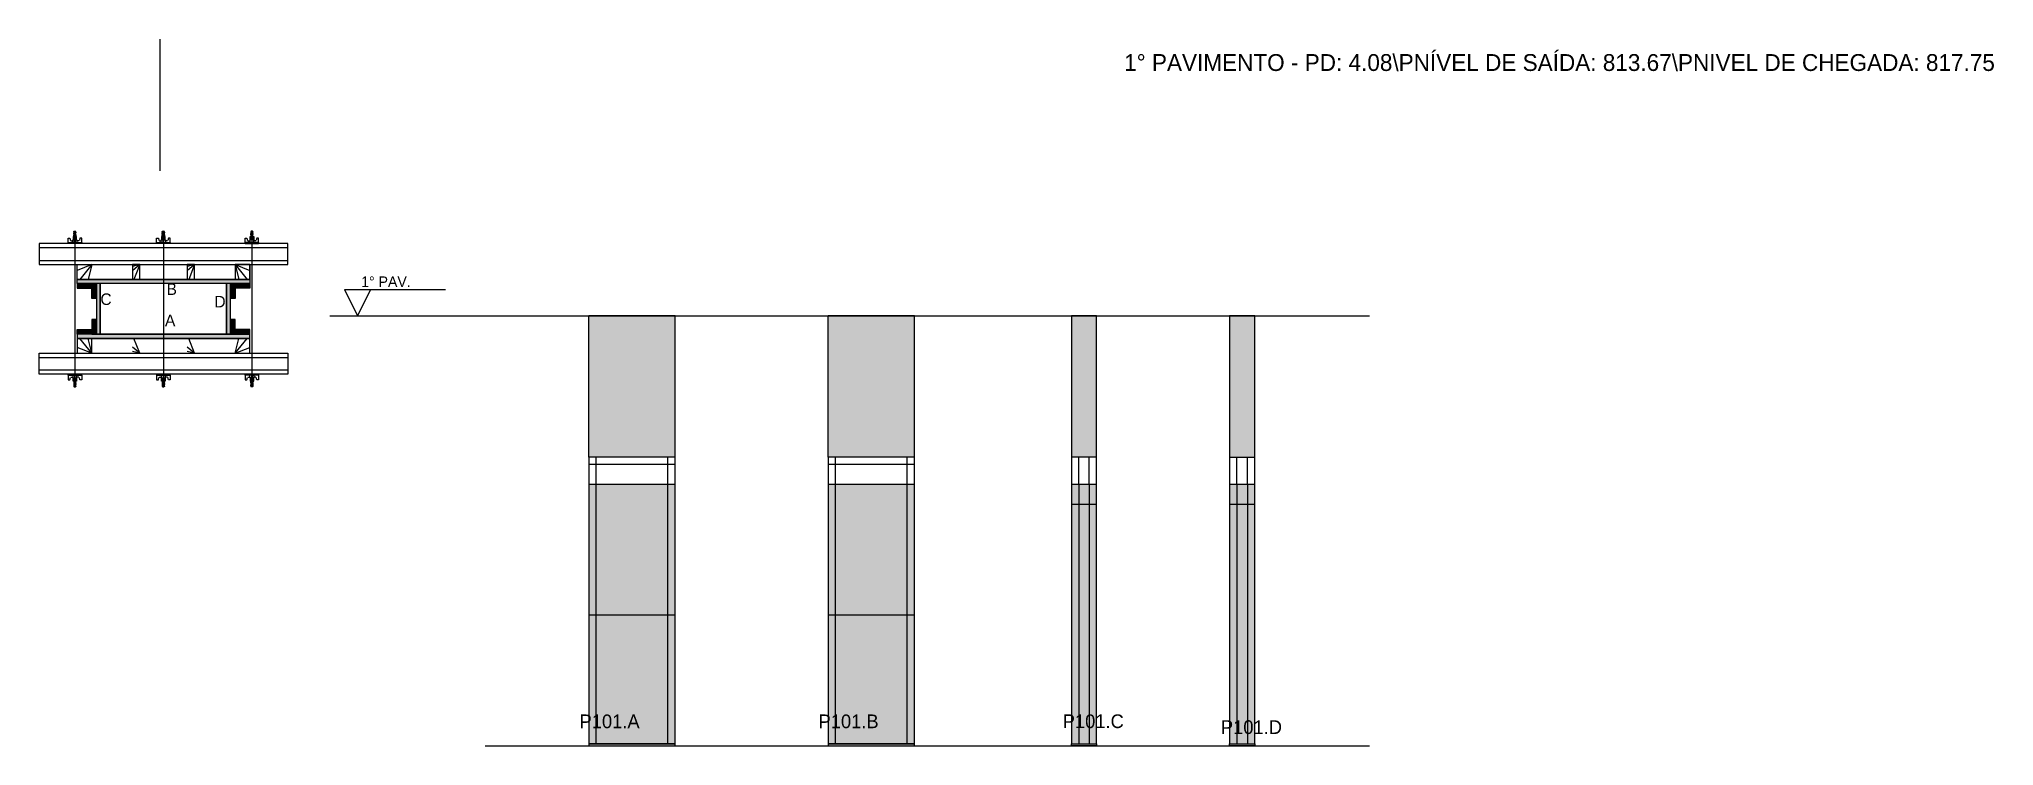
# Model space of a CAD drawing. Header units: metres. Extents: x 3136 to 4992, y 2917 to 3588.
import ezdxf

# ---------------------------------------------------------------- set-up
doc = ezdxf.new("R2010")
doc.units = ezdxf.units.M
for name, color, linetype in [('CHAPA', 7, 'Continuous'), ('COTA', 7, 'Continuous'), ('Hachura', 7, 'Continuous'), ('Madeira', 7, 'Continuous'), ('NIVEL 1° PAV.', 7, 'Continuous'), ('NOMENCLATURA', 7, 'Continuous'), ('Nível', 7, 'Continuous'), ('Painéis', 7, 'Continuous'), ('Perfil Metálico', 7, 'Continuous'), ('SARR_2.2x7', 7, 'Continuous'), ('SARRAFO', 7, 'Continuous'), ('Texto Seção', 7, 'Continuous'), ('TEXTO_GERAL', 7, 'Continuous')]:
    doc.layers.add(name, color=color, linetype=linetype)

msp = doc.modelspace()

# ---------------------------------------------------------------- hatches: boundary and pattern name
at = {"layer": 'COTA'}
h = msp.add_hatch(color=7, dxfattribs=at)
h.dxf.hatch_style = 1
h.paths.add_polyline_path([(3657.7, 3191.2), (3739.7, 3191.2), (3739.7, 3191.2), (3739.7, 3325.2), (3739.7, 3325.2), (3657.7, 3325.2), (3657.7, 3325.2), (3657.7, 3191.2)])
h = msp.add_hatch(color=7, dxfattribs=at)
h.dxf.hatch_style = 1
h.paths.add_polyline_path([(3884.7, 3191.2), (3966.7, 3191.2), (3966.7, 3191.2), (3966.7, 3325.2), (3966.7, 3325.2), (3884.7, 3325.2), (3884.7, 3325.2), (3884.7, 3191.2)])
h = msp.add_hatch(color=7, dxfattribs=at)
h.dxf.hatch_style = 1
h.paths.add_polyline_path([(4115.7, 3191.2), (4139.7, 3191.2), (4139.7, 3191.2), (4139.7, 3325.2), (4139.7, 3325.2), (4115.7, 3325.2), (4115.7, 3325.2), (4115.7, 3191.2)])
h = msp.add_hatch(color=7, dxfattribs=at)
h.dxf.hatch_style = 1
h.paths.add_polyline_path([(4265.8, 3191.2), (4289.8, 3191.2), (4289.8, 3191.2), (4289.8, 3325.2), (4289.8, 3325.2), (4265.8, 3325.2), (4265.8, 3325.2), (4265.8, 3191.2)])
at = {"layer": 'Hachura'}
h = msp.add_hatch(color=7, dxfattribs=at)
h.dxf.hatch_style = 1
h.paths.add_polyline_path([(3171.7, 3355.9), (3171.7, 3359.9), (3171.7, 3359.9), (3335.7, 3359.9), (3335.7, 3359.9), (3335.7, 3355.9), (3335.7, 3355.9), (3171.7, 3355.9)])
h = msp.add_hatch(color=7, dxfattribs=at)
h.dxf.hatch_style = 1
h.paths.add_polyline_path([(3171.7, 3355.9), (3171.7, 3359.9), (3171.7, 3359.9), (3335.7, 3359.9), (3335.7, 3359.9), (3335.7, 3355.9), (3335.7, 3355.9), (3171.7, 3355.9)])
h = msp.add_hatch(color=7, dxfattribs=at)
h.dxf.hatch_style = 1
h.paths.add_polyline_path([(3185.7, 3355.9), (3185.7, 3351.5), (3185.7, 3351.5), (3171.7, 3351.5), (3171.7, 3351.5), (3171.7, 3355.9), (3171.7, 3355.9), (3185.7, 3355.9)])
h = msp.add_hatch(color=7, dxfattribs=at)
h.dxf.hatch_style = 1
h.paths.add_polyline_path([(3190.1, 3355.9), (3185.7, 3355.9), (3185.7, 3355.9), (3185.7, 3341.9), (3185.7, 3341.9), (3190.1, 3341.9), (3190.1, 3341.9), (3190.1, 3355.9)])
h = msp.add_hatch(color=7, dxfattribs=at)
h.dxf.hatch_style = 1
h.paths.add_polyline_path([(3193.7, 3355.9), (3190.1, 3355.9), (3190.1, 3355.9), (3190.1, 3307.9), (3190.1, 3307.9), (3193.7, 3307.9), (3193.7, 3307.9), (3193.7, 3355.9)])
h = msp.add_hatch(color=7, dxfattribs=at)
h.dxf.hatch_style = 1
h.paths.add_polyline_path([(3193.7, 3355.9), (3190.1, 3355.9), (3190.1, 3355.9), (3190.1, 3307.9), (3190.1, 3307.9), (3193.7, 3307.9), (3193.7, 3307.9), (3193.7, 3355.9)])
h = msp.add_hatch(color=7, dxfattribs=at)
h.dxf.hatch_style = 1
h.paths.add_polyline_path([(3317.3, 3355.9), (3313.7, 3355.9), (3313.7, 3355.9), (3313.7, 3307.9), (3313.7, 3307.9), (3317.3, 3307.9), (3317.3, 3307.9), (3317.3, 3355.9)])
h = msp.add_hatch(color=7, dxfattribs=at)
h.dxf.hatch_style = 1
h.paths.add_polyline_path([(3317.3, 3355.9), (3313.7, 3355.9), (3313.7, 3355.9), (3313.7, 3307.9), (3313.7, 3307.9), (3317.3, 3307.9), (3317.3, 3307.9), (3317.3, 3355.9)])
h = msp.add_hatch(color=7, dxfattribs=at)
h.dxf.hatch_style = 1
h.paths.add_polyline_path([(3321.7, 3355.9), (3317.3, 3355.9), (3317.3, 3355.9), (3317.3, 3341.9), (3317.3, 3341.9), (3321.7, 3341.9), (3321.7, 3341.9), (3321.7, 3355.9)])
h = msp.add_hatch(color=7, dxfattribs=at)
h.dxf.hatch_style = 1
h.paths.add_polyline_path([(3321.7, 3355.9), (3321.7, 3351.5), (3321.7, 3351.5), (3335.7, 3351.5), (3335.7, 3351.5), (3335.7, 3355.9), (3335.7, 3355.9), (3321.7, 3355.9)])
h = msp.add_hatch(color=7, dxfattribs=at)
h.dxf.hatch_style = 1
h.paths.add_polyline_path([(3185.7, 3307.9), (3185.7, 3312.3), (3185.7, 3312.3), (3171.7, 3312.3), (3171.7, 3312.3), (3171.7, 3307.9), (3171.7, 3307.9), (3185.7, 3307.9)])
h = msp.add_hatch(color=7, dxfattribs=at)
h.dxf.hatch_style = 1
h.paths.add_polyline_path([(3171.7, 3307.9), (3171.7, 3303.9), (3171.7, 3303.9), (3335.7, 3303.9), (3335.7, 3303.9), (3335.7, 3307.9), (3335.7, 3307.9), (3171.7, 3307.9)])
h = msp.add_hatch(color=7, dxfattribs=at)
h.dxf.hatch_style = 1
h.paths.add_polyline_path([(3171.7, 3307.9), (3171.7, 3303.9), (3171.7, 3303.9), (3335.7, 3303.9), (3335.7, 3303.9), (3335.7, 3307.9), (3335.7, 3307.9), (3171.7, 3307.9)])
h = msp.add_hatch(color=7, dxfattribs=at)
h.dxf.hatch_style = 1
h.paths.add_polyline_path([(3190.1, 3307.9), (3185.7, 3307.9), (3185.7, 3307.9), (3185.7, 3321.9), (3185.7, 3321.9), (3190.1, 3321.9), (3190.1, 3321.9), (3190.1, 3307.9)])
h = msp.add_hatch(color=7, dxfattribs=at)
h.dxf.hatch_style = 1
h.paths.add_polyline_path([(3321.7, 3307.9), (3317.3, 3307.9), (3317.3, 3307.9), (3317.3, 3321.9), (3317.3, 3321.9), (3321.7, 3321.9), (3321.7, 3321.9), (3321.7, 3307.9)])
h = msp.add_hatch(color=7, dxfattribs=at)
h.dxf.hatch_style = 1
h.paths.add_polyline_path([(3321.7, 3307.9), (3321.7, 3312.3), (3321.7, 3312.3), (3335.7, 3312.3), (3335.7, 3312.3), (3335.7, 3307.9), (3335.7, 3307.9), (3321.7, 3307.9)])
h = msp.add_hatch(color=7, dxfattribs=at)
h.dxf.hatch_style = 1
h.paths.add_polyline_path([(3739.7, 2917.2), (3739.7, 3165.2), (3739.7, 3165.2), (3657.7, 3165.2), (3657.7, 3165.2), (3657.7, 2917.2), (3657.7, 2917.2), (3739.7, 2917.2)])
h = msp.add_hatch(color=7, dxfattribs=at)
h.dxf.hatch_style = 1
h.paths.add_polyline_path([(3966.7, 2917.2), (3966.7, 3165.2), (3966.7, 3165.2), (3884.7, 3165.2), (3884.7, 3165.2), (3884.7, 2917.2), (3884.7, 2917.2), (3966.7, 2917.2)])
h = msp.add_hatch(color=7, dxfattribs=at)
h.dxf.hatch_style = 1
h.paths.add_polyline_path([(4139.7, 2917.2), (4139.7, 3165.2), (4139.7, 3165.2), (4115.7, 3165.2), (4115.7, 3165.2), (4115.7, 2917.2), (4115.7, 2917.2), (4139.7, 2917.2)])
h = msp.add_hatch(color=7, dxfattribs=at)
h.dxf.hatch_style = 1
h.paths.add_polyline_path([(4289.8, 2917.2), (4289.8, 3165.2), (4289.8, 3165.2), (4265.8, 3165.2), (4265.8, 3165.2), (4265.8, 2917.2), (4265.8, 2917.2), (4289.8, 2917.2)])

# ---------------------------------------------------------------- linework, layer by layer
at = {"layer": 'CHAPA', "color": 7, "lineweight": 25}
for points in [[(3171.7, 3355.9), (3171.7, 3359.9), (3335.7, 3359.9), (3335.7, 3355.9)], [(3171.7, 3355.9), (3171.7, 3359.9), (3335.7, 3359.9), (3335.7, 3355.9)], [(3193.7, 3355.9), (3190.1, 3355.9), (3190.1, 3307.9), (3193.7, 3307.9)], [(3193.7, 3355.9), (3190.1, 3355.9), (3190.1, 3307.9), (3193.7, 3307.9)], [(3317.3, 3355.9), (3313.7, 3355.9), (3313.7, 3307.9), (3317.3, 3307.9)], [(3317.3, 3355.9), (3313.7, 3355.9), (3313.7, 3307.9), (3317.3, 3307.9)], [(3171.7, 3307.9), (3171.7, 3303.9), (3335.7, 3303.9), (3335.7, 3307.9)], [(3171.7, 3307.9), (3171.7, 3303.9), (3335.7, 3303.9), (3335.7, 3307.9)]]:
    msp.add_lwpolyline(points, close=True, dxfattribs=at)
at = {"layer": 'COTA', "color": 7, "lineweight": 25}
for p, q in [((3739.7, 3325.2), (3657.7, 3325.2)), ((3657.7, 3191.2), (3657.7, 3325.2)), ((3739.7, 3191.2), (3739.7, 3325.2)), ((3966.7, 3325.2), (3884.7, 3325.2)), ((3884.7, 3191.2), (3884.7, 3325.2)), ((3966.7, 3191.2), (3966.7, 3325.2))]:
    msp.add_line(p, q, dxfattribs=at)
for points in [[(4139.7, 3191.2), (4139.7, 3325.2), (4115.7, 3325.2), (4115.7, 3191.2)], [(4289.8, 3191.2), (4289.8, 3325.2), (4265.8, 3325.2), (4265.8, 3191.2)]]:
    msp.add_lwpolyline(points, dxfattribs=at)
at = {"layer": 'Defpoints', "color": 7, "lineweight": 25}
msp.add_line((3250.7, 3462.9), (3250.7, 3587.9), dxfattribs=at)
at = {"layer": 'Hachura', "color": 7, "lineweight": 25}
for p, q in [((3163.2, 3393.9), (3163.2, 3399)), ((3163.2, 3399), (3164.9, 3399)), ((3164.9, 3399), (3165.5, 3396.8)), ((3165.8, 3396.6), (3167.7, 3396.6)), ((3167.7, 3397.4), (3171.6, 3397.4)), ((3167.7, 3394.8), (3167.7, 3397.4)), ((3171.3, 3400.6), (3168, 3400.6)), ((3168, 3400.6), (3168, 3397.4)), ((3171.3, 3400.5), (3168, 3400.5)), ((3170.7, 3403.6), (3168.5, 3404.7)), ((3170.7, 3402.5), (3168.5, 3403.5)), ((3170.7, 3401.3), (3168.5, 3402.4)), ((3169.8, 3400.6), (3168.5, 3401.2)), ((3168.6, 3405.3), (3169, 3405.7)), ((3168.6, 3405), (3168.6, 3405.4)), ((3168.6, 3405.3), (3168.6, 3405.3)), ((3170.6, 3405.3), (3168.6, 3405.3)), ((3168.6, 3405), (3170.6, 3404.1)), ((3168.6, 3405), (3170.6, 3404.1)), ((3168.6, 3404.9), (3170.7, 3403.9)), ((3168.6, 3403.9), (3168.6, 3404.5)), ((3170.6, 3403.5), (3168.6, 3404.5)), ((3168.6, 3403.9), (3170.6, 3402.9)), ((3168.6, 3403.8), (3170.7, 3402.7)), ((3168.6, 3402.7), (3168.6, 3403.4)), ((3170.6, 3402.4), (3168.6, 3403.4)), ((3168.6, 3403.1), (3168.6, 3403.4)), ((3168.6, 3402.7), (3170.6, 3401.7)), ((3168.6, 3402.6), (3170.7, 3401.5)), ((3168.6, 3401.5), (3168.6, 3402.2)), ((3170.6, 3401.2), (3168.6, 3402.2)), ((3168.6, 3401.5), (3170.6, 3400.6)), ((3169.5, 3400.6), (3168.6, 3401)), ((3168.6, 3400.6), (3168.6, 3401)), ((3169, 3405.7), (3170.2, 3405.7)), ((3169, 3400.6), (3169, 3397.4)), ((3170.6, 3404.7), (3169.3, 3405.4)), ((3169.4, 3394.8), (3169.4, 3396.8)), ((3170.7, 3404.8), (3169.5, 3405.4)), ((3169.7, 3404.7), (3169.7, 3262.9)), ((3169.9, 3396.8), (3169.9, 3394.8)), ((3170.1, 3405.4), (3170.7, 3405)), ((3170.6, 3405.3), (3170.2, 3405.7)), ((3170.3, 3405.4), (3170.6, 3405.2)), ((3170.6, 3405.2), (3170.6, 3405.4)), ((3170.6, 3404.7), (3170.6, 3404.1)), ((3170.6, 3402.9), (3170.6, 3403.5)), ((3170.6, 3402.2), (3170.6, 3402.4)), ((3170.6, 3402.2), (3170.6, 3401.7)), ((3170.6, 3401.2), (3170.6, 3400.6)), ((3170.6, 3400.6), (3170.6, 3397.4)), ((3171.3, 3397.4), (3171.3, 3400.6)), ((3171.6, 3397.4), (3171.3, 3397.4)), ((3171.6, 3397.4), (3171.3, 3397.4)), ((3171.6, 3397.4), (3171.6, 3394.8)), ((3173.5, 3396.6), (3171.6, 3396.6)), ((3174.4, 3399), (3173.9, 3396.8)), ((3176.1, 3399), (3174.4, 3399)), ((3176.1, 3394.8), (3176.1, 3399)), ((3247.2, 3393.9), (3247.2, 3399)), ((3247.2, 3399), (3248.9, 3399)), ((3248.9, 3399), (3249.5, 3396.8)), ((3249.8, 3396.6), (3251.7, 3396.6)), ((3251.7, 3397.4), (3255.6, 3397.4)), ((3251.7, 3394.8), (3251.7, 3397.4)), ((3255.3, 3400.6), (3252, 3400.6)), ((3252, 3400.6), (3252, 3397.4)), ((3255.3, 3400.5), (3252, 3400.5)), ((3254.7, 3403.6), (3252.5, 3404.7)), ((3254.7, 3402.5), (3252.5, 3403.5)), ((3254.7, 3401.3), (3252.5, 3402.4)), ((3253.8, 3400.6), (3252.5, 3401.2)), ((3252.6, 3405.3), (3253, 3405.7)), ((3252.6, 3405), (3252.6, 3405.4)), ((3252.6, 3405.3), (3252.6, 3405.3)), ((3254.6, 3405.3), (3252.6, 3405.3)), ((3252.6, 3405), (3254.6, 3404.1)), ((3252.6, 3405), (3254.6, 3404.1)), ((3252.6, 3404.9), (3254.7, 3403.9)), ((3252.6, 3403.9), (3252.6, 3404.5)), ((3254.6, 3403.5), (3252.6, 3404.5)), ((3252.6, 3403.9), (3254.6, 3402.9)), ((3252.6, 3403.8), (3254.7, 3402.7)), ((3252.6, 3402.7), (3252.6, 3403.4)), ((3254.6, 3402.4), (3252.6, 3403.4)), ((3252.6, 3403.1), (3252.6, 3403.4)), ((3252.6, 3402.7), (3254.6, 3401.7)), ((3252.6, 3402.6), (3254.7, 3401.5)), ((3252.6, 3401.5), (3252.6, 3402.2)), ((3254.6, 3401.2), (3252.6, 3402.2)), ((3252.6, 3401.5), (3254.6, 3400.6)), ((3253.5, 3400.6), (3252.6, 3401)), ((3252.6, 3400.6), (3252.6, 3401)), ((3253, 3405.7), (3254.2, 3405.7)), ((3253, 3400.6), (3253, 3397.4)), ((3254.6, 3404.7), (3253.3, 3405.4)), ((3253.4, 3394.8), (3253.4, 3396.8)), ((3254.7, 3404.8), (3253.5, 3405.4)), ((3253.7, 3404.7), (3253.7, 3262.9)), ((3253.9, 3396.8), (3253.9, 3394.8)), ((3254.1, 3405.4), (3254.7, 3405)), ((3254.6, 3405.3), (3254.2, 3405.7)), ((3254.3, 3405.4), (3254.6, 3405.2)), ((3254.6, 3405.2), (3254.6, 3405.4)), ((3254.6, 3404.7), (3254.6, 3404.1)), ((3254.6, 3402.9), (3254.6, 3403.5)), ((3254.6, 3402.2), (3254.6, 3402.4)), ((3254.6, 3402.2), (3254.6, 3401.7)), ((3254.6, 3401.2), (3254.6, 3400.6)), ((3254.6, 3400.6), (3254.6, 3397.4)), ((3255.3, 3397.4), (3255.3, 3400.6)), ((3255.6, 3397.4), (3255.3, 3397.4)), ((3255.6, 3397.4), (3255.3, 3397.4)), ((3255.6, 3397.4), (3255.6, 3394.8)), ((3257.5, 3396.6), (3255.6, 3396.6)), ((3258.4, 3399), (3257.9, 3396.8)), ((3260.1, 3399), (3258.4, 3399)), ((3260.1, 3394.8), (3260.1, 3399)), ((3331.2, 3394.8), (3331.2, 3399)), ((3331.2, 3399), (3332.9, 3399)), ((3332.9, 3399), (3333.5, 3396.8)), ((3333.8, 3396.6), (3335.7, 3396.6)), ((3339.6, 3397.4), (3335.7, 3397.4)), ((3335.7, 3397.4), (3335.7, 3394.8)), ((3335.7, 3397.4), (3336, 3397.4)), ((3335.7, 3397.4), (3336, 3397.4)), ((3336, 3400.6), (3339.4, 3400.6)), ((3336, 3397.4), (3336, 3400.6)), ((3336, 3400.5), (3339.4, 3400.5)), ((3337.3, 3405.4), (3336.6, 3405)), ((3338.8, 3404.9), (3336.6, 3403.9)), ((3338.8, 3403.8), (3336.6, 3402.7)), ((3338.8, 3402.6), (3336.6, 3401.5)), ((3336.7, 3404.8), (3337.8, 3405.4)), ((3336.7, 3403.6), (3338.8, 3404.7)), ((3336.7, 3402.5), (3338.8, 3403.5)), ((3336.7, 3401.3), (3338.8, 3402.4)), ((3336.8, 3405.3), (3337.1, 3405.7)), ((3337, 3405.4), (3336.8, 3405.2)), ((3336.8, 3405.2), (3336.8, 3405.4)), ((3336.8, 3404.7), (3338.1, 3405.4)), ((3336.8, 3405.3), (3338.7, 3405.3)), ((3338.7, 3405), (3336.8, 3404.1)), ((3338.7, 3405), (3336.8, 3404.1)), ((3336.8, 3404.7), (3336.8, 3404.1)), ((3336.8, 3403.5), (3338.7, 3404.5)), ((3338.7, 3403.9), (3336.8, 3402.9)), ((3336.8, 3402.9), (3336.8, 3403.5)), ((3336.8, 3402.4), (3338.7, 3403.4)), ((3338.7, 3402.7), (3336.8, 3401.7)), ((3336.8, 3402.2), (3336.8, 3402.4)), ((3336.8, 3402.2), (3336.8, 3401.7)), ((3336.8, 3401.2), (3338.7, 3402.2)), ((3338.7, 3401.5), (3336.8, 3400.6)), ((3336.8, 3401.2), (3336.8, 3400.6)), ((3336.8, 3400.6), (3336.8, 3397.4)), ((3338.4, 3405.7), (3337.1, 3405.7)), ((3337.5, 3400.6), (3338.8, 3401.2)), ((3337.5, 3396.8), (3337.5, 3394.8)), ((3337.7, 3404.7), (3337.7, 3262.9)), ((3337.8, 3400.6), (3338.7, 3401)), ((3338, 3394.8), (3338, 3396.8)), ((3338.3, 3400.6), (3338.3, 3397.4)), ((3338.7, 3405.3), (3338.4, 3405.7)), ((3338.7, 3405), (3338.7, 3405.4)), ((3338.7, 3405.3), (3338.7, 3405.3)), ((3338.7, 3403.9), (3338.7, 3404.5)), ((3338.7, 3402.7), (3338.7, 3403.4)), ((3338.7, 3403.1), (3338.7, 3403.4)), ((3338.7, 3401.5), (3338.7, 3402.2)), ((3338.7, 3400.6), (3338.7, 3401)), ((3339.4, 3400.6), (3339.4, 3397.4)), ((3339.6, 3394.8), (3339.6, 3397.4)), ((3341.6, 3396.6), (3339.6, 3396.6)), ((3342.4, 3399), (3341.9, 3396.8)), ((3344.1, 3399), (3342.4, 3399)), ((3344.1, 3393.9), (3344.1, 3399)), ((3163.2, 3394.8), (3176.1, 3394.8)), ((3163.2, 3394.8), (3168.4, 3394.8)), ((3176.1, 3393.9), (3163.2, 3393.9)), ((3163.4, 3394.8), (3163.4, 3393.9)), ((3163.6, 3394.8), (3163.6, 3393.9)), ((3163.9, 3394.8), (3163.9, 3393.9)), ((3164.4, 3394.8), (3164.4, 3393.9)), ((3165.2, 3394.8), (3165.2, 3393.9)), ((3166.6, 3394.8), (3166.6, 3393.9)), ((3175.2, 3393.9), (3167.4, 3393.9)), ((3169.7, 3394.8), (3167.7, 3394.8)), ((3168.4, 3394.8), (3169, 3394.8)), ((3168.7, 3394.5), (3168.7, 3394.7)), ((3168.7, 3394), (3168.7, 3394.5)), ((3169.7, 3394.8), (3169.7, 3393.9)), ((3170.6, 3394.6), (3170.6, 3394.2)), ((3172.7, 3394.8), (3172.7, 3393.9)), ((3174.1, 3394.8), (3174.1, 3393.9)), ((3175, 3394.8), (3175, 3393.9)), ((3175.4, 3394.8), (3175.4, 3393.9)), ((3175.8, 3394.8), (3175.8, 3393.9)), ((3176, 3394.8), (3176, 3393.9)), ((3176.1, 3394.8), (3176.1, 3393.9)), ((3247.2, 3394.8), (3260.1, 3394.8)), ((3247.2, 3394.8), (3252.4, 3394.8)), ((3260.1, 3393.9), (3247.2, 3393.9)), ((3247.4, 3394.8), (3247.4, 3393.9)), ((3247.6, 3394.8), (3247.6, 3393.9)), ((3247.9, 3394.8), (3247.9, 3393.9)), ((3248.4, 3394.8), (3248.4, 3393.9)), ((3249.2, 3394.8), (3249.2, 3393.9)), ((3250.6, 3394.8), (3250.6, 3393.9)), ((3259.2, 3393.9), (3251.4, 3393.9)), ((3253.7, 3394.8), (3251.7, 3394.8)), ((3252.4, 3394.8), (3253, 3394.8)), ((3252.7, 3394.5), (3252.7, 3394.7)), ((3252.7, 3394), (3252.7, 3394.5)), ((3253.7, 3394.8), (3253.7, 3393.9)), ((3254.6, 3394.6), (3254.6, 3394.2)), ((3256.7, 3394.8), (3256.7, 3393.9)), ((3258.1, 3394.8), (3258.1, 3393.9)), ((3259, 3394.8), (3259, 3393.9)), ((3259.4, 3394.8), (3259.4, 3393.9)), ((3259.8, 3394.8), (3259.8, 3393.9)), ((3260, 3394.8), (3260, 3393.9)), ((3260.1, 3394.8), (3260.1, 3393.9)), ((3344.1, 3394.8), (3331.2, 3394.8)), ((3331.2, 3394.8), (3331.2, 3393.9)), ((3331.2, 3393.9), (3344.1, 3393.9)), ((3331.4, 3394.8), (3331.4, 3393.9)), ((3331.6, 3394.8), (3331.6, 3393.9)), ((3331.9, 3394.8), (3331.9, 3393.9)), ((3332.2, 3393.9), (3340, 3393.9)), ((3332.4, 3394.8), (3332.4, 3393.9)), ((3333.2, 3394.8), (3333.2, 3393.9)), ((3334.6, 3394.8), (3334.6, 3393.9)), ((3336.7, 3394.6), (3336.7, 3394.2)), ((3337.7, 3394.8), (3339.6, 3394.8)), ((3337.7, 3394.8), (3337.7, 3393.9)), ((3339, 3394.8), (3338.3, 3394.8)), ((3338.6, 3394.5), (3338.6, 3394.7)), ((3338.6, 3394), (3338.6, 3394.5)), ((3344.1, 3394.8), (3339, 3394.8)), ((3340.7, 3394.8), (3340.7, 3393.9)), ((3342.1, 3394.8), (3342.1, 3393.9)), ((3343, 3394.8), (3343, 3393.9)), ((3343.4, 3394.8), (3343.4, 3393.9)), ((3343.8, 3394.8), (3343.8, 3393.9)), ((3344, 3394.8), (3344, 3393.9)), ((3176.1, 3269.9), (3163.2, 3269.9)), ((3163.2, 3269.9), (3163.2, 3264.7)), ((3163.2, 3269), (3176.1, 3269)), ((3163.2, 3269), (3168.4, 3269)), ((3163.4, 3269), (3163.4, 3269.9)), ((3163.6, 3269), (3163.6, 3269.9)), ((3163.9, 3269), (3163.9, 3269.9)), ((3164.4, 3269), (3164.4, 3269.9)), ((3164.9, 3264.7), (3165.5, 3266.9)), ((3165.2, 3269), (3165.2, 3269.9)), ((3165.8, 3267.2), (3167.7, 3267.2)), ((3166.6, 3269), (3166.6, 3269.9)), ((3175.2, 3269.9), (3167.4, 3269.9)), ((3169.7, 3269), (3167.7, 3269)), ((3167.7, 3269), (3167.7, 3266.4)), ((3167.7, 3266.4), (3171.6, 3266.4)), ((3168, 3263.2), (3168, 3266.4)), ((3168.4, 3269), (3169, 3269)), ((3168.7, 3269.7), (3168.7, 3269.3)), ((3168.7, 3269.3), (3168.7, 3269.1)), ((3169, 3263.2), (3169, 3266.4)), ((3169.4, 3269), (3169.4, 3267)), ((3169.7, 3269), (3169.7, 3269.9)), ((3169.9, 3267), (3169.9, 3269)), ((3170.6, 3269.1), (3170.6, 3269.5)), ((3170.6, 3263.2), (3170.6, 3266.4)), ((3171.3, 3266.4), (3171.3, 3263.2)), ((3171.6, 3266.4), (3171.3, 3266.4)), ((3171.6, 3266.4), (3171.3, 3266.4)), ((3171.6, 3266.4), (3171.6, 3269)), ((3173.5, 3267.2), (3171.6, 3267.2)), ((3172.7, 3269), (3172.7, 3269.9)), ((3174.4, 3264.7), (3173.9, 3266.9)), ((3174.1, 3269), (3174.1, 3269.9)), ((3175, 3269), (3175, 3269.9)), ((3175.4, 3269), (3175.4, 3269.9)), ((3175.8, 3269), (3175.8, 3269.9)), ((3176, 3269), (3176, 3269.9)), ((3176.1, 3269), (3176.1, 3269.9)), ((3176.1, 3269), (3176.1, 3264.7)), ((3260.1, 3269.9), (3247.2, 3269.9)), ((3247.2, 3269.9), (3247.2, 3264.7)), ((3247.2, 3269), (3260.1, 3269)), ((3247.2, 3269), (3252.4, 3269)), ((3247.4, 3269), (3247.4, 3269.9)), ((3247.6, 3269), (3247.6, 3269.9)), ((3247.9, 3269), (3247.9, 3269.9)), ((3248.4, 3269), (3248.4, 3269.9)), ((3248.9, 3264.7), (3249.5, 3266.9)), ((3249.2, 3269), (3249.2, 3269.9)), ((3249.8, 3267.2), (3251.7, 3267.2)), ((3250.6, 3269), (3250.6, 3269.9)), ((3259.2, 3269.9), (3251.4, 3269.9)), ((3253.7, 3269), (3251.7, 3269)), ((3251.7, 3269), (3251.7, 3266.4)), ((3251.7, 3266.4), (3255.6, 3266.4)), ((3252, 3263.2), (3252, 3266.4)), ((3252.4, 3269), (3253, 3269)), ((3252.7, 3269.7), (3252.7, 3269.3)), ((3252.7, 3269.3), (3252.7, 3269.1)), ((3253, 3263.2), (3253, 3266.4)), ((3253.4, 3269), (3253.4, 3267)), ((3253.7, 3269), (3253.7, 3269.9)), ((3253.9, 3267), (3253.9, 3269)), ((3254.6, 3269.1), (3254.6, 3269.5)), ((3254.6, 3263.2), (3254.6, 3266.4)), ((3255.3, 3266.4), (3255.3, 3263.2)), ((3255.6, 3266.4), (3255.3, 3266.4)), ((3255.6, 3266.4), (3255.3, 3266.4)), ((3255.6, 3266.4), (3255.6, 3269)), ((3257.5, 3267.2), (3255.6, 3267.2)), ((3256.7, 3269), (3256.7, 3269.9)), ((3258.4, 3264.7), (3257.9, 3266.9)), ((3258.1, 3269), (3258.1, 3269.9)), ((3259, 3269), (3259, 3269.9)), ((3259.4, 3269), (3259.4, 3269.9)), ((3259.8, 3269), (3259.8, 3269.9)), ((3260, 3269), (3260, 3269.9)), ((3260.1, 3269), (3260.1, 3269.9)), ((3260.1, 3269), (3260.1, 3264.7)), ((3331.2, 3269.9), (3344.1, 3269.9)), ((3331.2, 3269), (3331.2, 3269.9)), ((3344.1, 3269), (3331.2, 3269)), ((3331.2, 3269), (3331.2, 3264.7)), ((3331.4, 3269), (3331.4, 3269.9)), ((3331.6, 3269), (3331.6, 3269.9)), ((3331.9, 3269), (3331.9, 3269.9)), ((3332.2, 3269.9), (3340, 3269.9)), ((3332.4, 3269), (3332.4, 3269.9)), ((3332.9, 3264.7), (3333.5, 3266.9)), ((3333.2, 3269), (3333.2, 3269.9)), ((3333.8, 3267.2), (3335.7, 3267.2)), ((3334.6, 3269), (3334.6, 3269.9)), ((3335.7, 3266.4), (3335.7, 3269)), ((3339.6, 3266.4), (3335.7, 3266.4)), ((3335.7, 3266.4), (3336, 3266.4)), ((3335.7, 3266.4), (3336, 3266.4)), ((3336, 3266.4), (3336, 3263.2)), ((3336.7, 3269.1), (3336.7, 3269.5)), ((3336.8, 3263.2), (3336.8, 3266.4)), ((3337.5, 3267), (3337.5, 3269)), ((3337.7, 3269), (3337.7, 3269.9)), ((3337.7, 3269), (3339.6, 3269)), ((3338, 3269), (3338, 3267)), ((3339, 3269), (3338.3, 3269)), ((3338.3, 3263.2), (3338.3, 3266.4)), ((3338.6, 3269.7), (3338.6, 3269.3)), ((3338.6, 3269.3), (3338.6, 3269.1)), ((3344.1, 3269), (3339, 3269)), ((3339.4, 3263.2), (3339.4, 3266.4)), ((3339.6, 3269), (3339.6, 3266.4)), ((3341.6, 3267.2), (3339.6, 3267.2)), ((3340.7, 3269), (3340.7, 3269.9)), ((3342.4, 3264.7), (3341.9, 3266.9)), ((3342.1, 3269), (3342.1, 3269.9)), ((3343, 3269), (3343, 3269.9)), ((3343.4, 3269), (3343.4, 3269.9)), ((3343.8, 3269), (3343.8, 3269.9)), ((3344, 3269), (3344, 3269.9)), ((3344.1, 3269.9), (3344.1, 3264.7)), ((3163.2, 3264.7), (3164.9, 3264.7)), ((3171.3, 3263.2), (3168, 3263.2)), ((3171.3, 3263.2), (3168, 3263.2)), ((3169.8, 3263.2), (3168.5, 3262.5)), ((3170.7, 3262.4), (3168.5, 3261.4)), ((3170.7, 3261.3), (3168.5, 3260.2)), ((3170.7, 3260.1), (3168.5, 3259)), ((3168.6, 3262.2), (3170.6, 3263.2)), ((3169.5, 3263.2), (3168.6, 3262.7)), ((3168.6, 3263.2), (3168.6, 3262.7)), ((3170.6, 3262.5), (3168.6, 3261.6)), ((3168.6, 3262.2), (3168.6, 3261.6)), ((3168.6, 3261.1), (3170.7, 3262.2)), ((3168.6, 3261), (3170.6, 3262)), ((3170.6, 3261.4), (3168.6, 3260.4)), ((3168.6, 3260), (3170.7, 3261.1)), ((3168.6, 3261), (3168.6, 3260.4)), ((3168.6, 3259.9), (3170.6, 3260.8)), ((3168.6, 3260.6), (3168.6, 3260.4)), ((3170.6, 3260.2), (3168.6, 3259.2)), ((3168.6, 3259.9), (3168.6, 3259.2)), ((3168.6, 3258.8), (3170.7, 3259.9)), ((3168.6, 3258.7), (3170.6, 3259.7)), ((3168.6, 3258.7), (3170.6, 3259.7)), ((3168.6, 3258.7), (3168.6, 3258.4)), ((3168.6, 3258.4), (3168.6, 3258.4)), ((3168.6, 3258.4), (3169, 3258.1)), ((3170.6, 3258.4), (3168.6, 3258.4)), ((3169, 3258.1), (3170.2, 3258.1)), ((3170.6, 3259), (3169.3, 3258.4)), ((3170.7, 3259), (3169.5, 3258.4)), ((3170.1, 3258.4), (3170.7, 3258.7)), ((3170.6, 3258.4), (3170.2, 3258.1)), ((3170.3, 3258.4), (3170.6, 3258.5)), ((3170.6, 3262.5), (3170.6, 3263.2)), ((3170.6, 3261.6), (3170.6, 3262)), ((3170.6, 3261.6), (3170.6, 3261.4)), ((3170.6, 3260.8), (3170.6, 3260.2)), ((3170.6, 3259), (3170.6, 3259.7)), ((3170.6, 3258.5), (3170.6, 3258.4)), ((3176.1, 3264.7), (3174.4, 3264.7)), ((3247.2, 3264.7), (3248.9, 3264.7)), ((3255.3, 3263.2), (3252, 3263.2)), ((3255.3, 3263.2), (3252, 3263.2)), ((3253.8, 3263.2), (3252.5, 3262.5)), ((3254.7, 3262.4), (3252.5, 3261.4)), ((3254.7, 3261.3), (3252.5, 3260.2)), ((3254.7, 3260.1), (3252.5, 3259)), ((3252.6, 3262.2), (3254.6, 3263.2)), ((3253.5, 3263.2), (3252.6, 3262.7)), ((3252.6, 3263.2), (3252.6, 3262.7)), ((3254.6, 3262.5), (3252.6, 3261.6)), ((3252.6, 3262.2), (3252.6, 3261.6)), ((3252.6, 3261.1), (3254.7, 3262.2)), ((3252.6, 3261), (3254.6, 3262)), ((3254.6, 3261.4), (3252.6, 3260.4)), ((3252.6, 3260), (3254.7, 3261.1)), ((3252.6, 3261), (3252.6, 3260.4)), ((3252.6, 3259.9), (3254.6, 3260.8)), ((3252.6, 3260.6), (3252.6, 3260.4)), ((3254.6, 3260.2), (3252.6, 3259.2)), ((3252.6, 3259.9), (3252.6, 3259.2)), ((3252.6, 3258.8), (3254.7, 3259.9)), ((3252.6, 3258.7), (3254.6, 3259.7)), ((3252.6, 3258.7), (3254.6, 3259.7)), ((3252.6, 3258.7), (3252.6, 3258.4)), ((3252.6, 3258.4), (3252.6, 3258.4)), ((3252.6, 3258.4), (3253, 3258.1)), ((3254.6, 3258.4), (3252.6, 3258.4)), ((3253, 3258.1), (3254.2, 3258.1)), ((3254.6, 3259), (3253.3, 3258.4)), ((3254.7, 3259), (3253.5, 3258.4)), ((3254.1, 3258.4), (3254.7, 3258.7)), ((3254.6, 3258.4), (3254.2, 3258.1)), ((3254.3, 3258.4), (3254.6, 3258.5)), ((3254.6, 3262.5), (3254.6, 3263.2)), ((3254.6, 3261.6), (3254.6, 3262)), ((3254.6, 3261.6), (3254.6, 3261.4)), ((3254.6, 3260.8), (3254.6, 3260.2)), ((3254.6, 3259), (3254.6, 3259.7)), ((3254.6, 3258.5), (3254.6, 3258.4)), ((3260.1, 3264.7), (3258.4, 3264.7)), ((3331.2, 3264.7), (3332.9, 3264.7)), ((3336, 3263.2), (3339.4, 3263.2)), ((3336, 3263.2), (3339.4, 3263.2)), ((3338.8, 3261.1), (3336.6, 3262.2)), ((3338.8, 3260), (3336.6, 3261.1)), ((3338.8, 3258.8), (3336.6, 3259.9)), ((3337.3, 3258.4), (3336.6, 3258.7)), ((3336.7, 3262.4), (3338.8, 3261.4)), ((3336.7, 3261.3), (3338.8, 3260.2)), ((3336.7, 3260.1), (3338.8, 3259)), ((3336.7, 3259), (3337.8, 3258.4)), ((3336.8, 3262.5), (3336.8, 3263.2)), ((3338.7, 3262.2), (3336.8, 3263.2)), ((3336.8, 3262.5), (3338.7, 3261.6)), ((3336.8, 3261.6), (3336.8, 3262)), ((3338.7, 3261), (3336.8, 3262)), ((3336.8, 3261.6), (3336.8, 3261.4)), ((3336.8, 3261.4), (3338.7, 3260.4)), ((3336.8, 3260.8), (3336.8, 3260.2)), ((3338.7, 3259.9), (3336.8, 3260.8)), ((3336.8, 3260.2), (3338.7, 3259.2)), ((3338.7, 3258.7), (3336.8, 3259.7)), ((3336.8, 3259), (3336.8, 3259.7)), ((3338.7, 3258.7), (3336.8, 3259.7)), ((3336.8, 3259), (3338.1, 3258.4)), ((3337, 3258.4), (3336.8, 3258.5)), ((3336.8, 3258.5), (3336.8, 3258.4)), ((3336.8, 3258.4), (3337.1, 3258.1)), ((3336.8, 3258.4), (3338.7, 3258.4)), ((3338.4, 3258.1), (3337.1, 3258.1)), ((3337.5, 3263.2), (3338.8, 3262.5)), ((3337.8, 3263.2), (3338.7, 3262.7)), ((3338.7, 3258.4), (3338.4, 3258.1)), ((3338.7, 3263.2), (3338.7, 3262.7)), ((3338.7, 3262.2), (3338.7, 3261.6)), ((3338.7, 3261), (3338.7, 3260.4)), ((3338.7, 3260.6), (3338.7, 3260.4)), ((3338.7, 3259.9), (3338.7, 3259.2)), ((3338.7, 3258.7), (3338.7, 3258.4)), ((3338.7, 3258.4), (3338.7, 3258.4)), ((3344.1, 3264.7), (3342.4, 3264.7))]:
    msp.add_line(p, q, dxfattribs=at)
at = {"layer": 'Madeira', "color": 7, "lineweight": 25}
for p, q in [((3185.7, 3373.9), (3171.7, 3368.5)), ((3185.7, 3373.9), (3174.2, 3359.9)), ((3185.7, 3373.9), (3182.2, 3359.9)), ((3231.2, 3373.9), (3224.2, 3368.1)), ((3231.2, 3373.9), (3224.2, 3372.1)), ((3231.2, 3373.9), (3225.7, 3359.9)), ((3283.2, 3373.9), (3276.2, 3368.1)), ((3283.2, 3373.9), (3276.2, 3372.1)), ((3283.2, 3373.9), (3277.7, 3359.9)), ((3321.7, 3373.9), (3333.2, 3359.9)), ((3321.7, 3373.9), (3325.2, 3359.9)), ((3321.7, 3373.9), (3335.7, 3368.4)), ((3185.7, 3289.9), (3174.2, 3303.9)), ((3185.7, 3289.9), (3182.2, 3303.9)), ((3231.2, 3289.9), (3225.7, 3303.9)), ((3283.2, 3289.9), (3277.7, 3303.9)), ((3321.7, 3289.9), (3333.2, 3303.9)), ((3321.7, 3289.9), (3325.2, 3303.9)), ((3185.7, 3289.9), (3171.7, 3295.3)), ((3231.2, 3289.9), (3224.2, 3295.6)), ((3231.2, 3289.9), (3224.2, 3291.6)), ((3283.2, 3289.9), (3276.2, 3295.6)), ((3283.2, 3289.9), (3276.2, 3291.6)), ((3321.7, 3289.9), (3335.7, 3295.3))]:
    msp.add_line(p, q, dxfattribs=at)
for points in [[(3335.7, 3373.9), (3335.7, 3359.9), (3171.7, 3359.9), (3171.7, 3373.9)], [(3231.2, 3373.9), (3224.2, 3373.9), (3224.2, 3359.9), (3231.2, 3359.9)], [(3283.2, 3373.9), (3276.2, 3373.9), (3276.2, 3359.9), (3283.2, 3359.9)], [(3321.7, 3373.9), (3321.7, 3359.9), (3335.7, 3359.9), (3335.7, 3373.9)], [(3185.7, 3289.9), (3185.7, 3303.9), (3171.7, 3303.9), (3171.7, 3289.9)], [(3335.7, 3289.9), (3335.7, 3303.9), (3171.7, 3303.9), (3171.7, 3289.9)]]:
    msp.add_lwpolyline(points, close=True, dxfattribs=at)
at = {"layer": 'NIVEL 1° PAV.', "color": 7, "lineweight": 25}
for p, q in [((3425.5, 3350.2), (3521.5, 3350.2)), ((3425.5, 3350.2), (3438, 3325.2)), ((3438, 3325.2), (3450.5, 3350.2)), ((3411.7, 3325.2), (4357.3, 3325.2)), ((3559.1, 3325.2), (4398.9, 3325.2))]:
    msp.add_line(p, q, dxfattribs=at)
at = {"layer": 'Nível', "color": 7, "lineweight": 25}
for p, q in [((3559.1, 3325.2), (4398.9, 3325.2)), ((3559.1, 2917.2), (4398.9, 2917.2))]:
    msp.add_line(p, q, dxfattribs=at)
at = {"layer": 'Painéis', "color": 7, "lineweight": 25}
for p, q in [((3657.7, 3191.2), (3657.7, 2917.2)), ((3739.7, 3191.2), (3657.7, 3191.2)), ((3739.7, 2917.2), (3739.7, 3191.2)), ((3884.7, 3191.2), (3884.7, 2917.2)), ((3966.7, 3191.2), (3884.7, 3191.2)), ((3966.7, 2917.2), (3966.7, 3191.2)), ((4115.7, 3191.2), (4115.7, 2919.2)), ((4139.7, 3191.2), (4115.7, 3191.2)), ((4139.7, 2919.2), (4139.7, 3191.2)), ((4265.8, 3191.2), (4265.8, 2919.2)), ((4265.8, 3191.2), (4289.8, 3191.2)), ((4289.8, 2919.2), (4289.8, 3191.2)), ((3739.7, 3165.2), (3657.7, 3165.2)), ((3966.7, 3165.2), (3884.7, 3165.2)), ((4139.7, 3165.2), (4115.7, 3165.2)), ((4289.8, 3165.2), (4265.8, 3165.2)), ((4139.7, 3146.2), (4115.7, 3146.2)), ((4289.8, 3146.2), (4265.8, 3146.2)), ((3739.7, 3041.2), (3657.7, 3041.2)), ((3966.7, 3041.2), (3884.7, 3041.2)), ((3657.7, 2919.2), (3739.7, 2919.2)), ((3884.7, 2919.2), (3966.7, 2919.2)), ((4115.7, 2919.2), (4139.7, 2919.2)), ((4265.8, 2919.2), (4289.8, 2919.2))]:
    msp.add_line(p, q, dxfattribs=at)
for points in [[(3313.7, 3307.9), (3313.7, 3355.9), (3193.7, 3355.9), (3193.7, 3307.9)], [(3739.7, 2919.2), (3657.7, 2919.2), (3657.7, 2917.2), (3739.7, 2917.2)], [(3966.7, 2919.2), (3884.7, 2919.2), (3884.7, 2917.2), (3966.7, 2917.2)], [(4115.7, 2919.2), (4139.7, 2919.2), (4139.7, 2917.2), (4115.7, 2917.2)], [(4265.8, 2919.2), (4289.8, 2919.2), (4289.8, 2917.2), (4265.8, 2917.2)]]:
    msp.add_lwpolyline(points, close=True, dxfattribs=at)
at = {"layer": 'Perfil Metálico', "color": 7, "lineweight": 25}
for points in [[(3135.7, 3393.9), (3135.7, 3373.9), (3371.7, 3373.9), (3371.7, 3393.9)], [(3371.7, 3377.9), (3371.7, 3389.9), (3135.7, 3389.9), (3135.7, 3377.9)], [(3135.7, 3269.9), (3135.7, 3289.9), (3371.7, 3289.9), (3371.7, 3269.9)], [(3371.7, 3285.9), (3371.7, 3273.9), (3135.7, 3273.9), (3135.7, 3285.9)]]:
    msp.add_lwpolyline(points, close=True, dxfattribs=at)
at = {"layer": 'SARR_2.2x7', "color": 7, "lineweight": 25}
for p, q in [((3739.7, 3184.2), (3657.7, 3184.2)), ((3664.7, 3165.2), (3664.7, 3191.2)), ((3732.7, 3165.2), (3732.7, 3191.2)), ((3966.7, 3184.2), (3884.7, 3184.2)), ((3891.7, 3165.2), (3891.7, 3191.2)), ((3959.7, 3165.2), (3959.7, 3191.2)), ((4122.7, 3165.2), (4122.7, 3191.2)), ((4132.7, 3165.2), (4132.7, 3191.2)), ((4272.8, 3165.2), (4272.8, 3191.2)), ((4282.8, 3165.2), (4282.8, 3191.2)), ((3664.7, 2919.2), (3664.7, 3165.2)), ((3732.7, 2919.2), (3732.7, 3165.2)), ((3891.7, 2919.2), (3891.7, 3165.2)), ((3959.7, 2919.2), (3959.7, 3165.2)), ((4122.7, 3165.2), (4122.7, 2919.2)), ((4132.7, 3165.2), (4132.7, 2919.2)), ((4272.8, 3165.2), (4272.8, 2919.2)), ((4282.8, 3165.2), (4282.8, 2919.2)), ((3664.7, 2919.2), (3664.7, 2919.2)), ((3732.7, 2919.2), (3732.7, 2919.2)), ((3891.7, 2919.2), (3891.7, 2919.2)), ((3959.7, 2919.2), (3959.7, 2919.2))]:
    msp.add_line(p, q, dxfattribs=at)
at = {"layer": 'SARRAFO', "color": 7, "lineweight": 25}
for points in [[(3171.7, 3351.5), (3185.7, 3351.5), (3185.7, 3355.9), (3171.7, 3355.9)], [(3185.7, 3341.9), (3185.7, 3355.9), (3190.1, 3355.9), (3190.1, 3341.9)], [(3317.3, 3341.9), (3317.3, 3355.9), (3321.7, 3355.9), (3321.7, 3341.9)], [(3335.7, 3351.5), (3321.7, 3351.5), (3321.7, 3355.9), (3335.7, 3355.9)], [(3171.7, 3312.3), (3185.7, 3312.3), (3185.7, 3307.9), (3171.7, 3307.9)], [(3185.7, 3321.9), (3185.7, 3307.9), (3190.1, 3307.9), (3190.1, 3321.9)], [(3317.3, 3321.9), (3317.3, 3307.9), (3321.7, 3307.9), (3321.7, 3321.9)], [(3335.7, 3312.3), (3321.7, 3312.3), (3321.7, 3307.9), (3335.7, 3307.9)]]:
    msp.add_lwpolyline(points, close=True, dxfattribs=at)

# ---------------------------------------------------------------- texts
at = {"layer": 'NIVEL 1° PAV.', "color": 7, "lineweight": 25}
msp.add_text('1° PAV.', height=10, dxfattribs=at).set_placement((3441.5, 3352.7))
at = {"layer": 'NOMENCLATURA', "color": 7, "lineweight": 25}
msp.add_text('1° PAVIMENTO - PD: 4.08\\PNÍVEL DE SAÍDA: 813.67\\PNIVEL DE CHEGADA: 817.75', height=16, dxfattribs=at).set_placement((4165.8, 3557.7))
at = {"layer": 'Texto Seção', "color": 7, "lineweight": 25}
for s, p in [('P101.A', (3648.8, 2934)), ('P101.B', (3875.7, 2934)), ('P101.C', (4107.5, 2934.1)), ('P101.D', (4257.7, 2928.5))]:
    msp.add_text(s, height=13, dxfattribs=at).set_placement(p)
at = {"layer": 'TEXTO_GERAL', "color": 7, "lineweight": 25}
for s, p in [('C', (3193.9, 3335.6)), ('B', (3256.7, 3345.2)), ('D', (3302.1, 3333.3)), ('A', (3255.2, 3315.5))]:
    msp.add_text(s, height=11, dxfattribs=at).set_placement(p)

doc.saveas('drawing.dxf')
